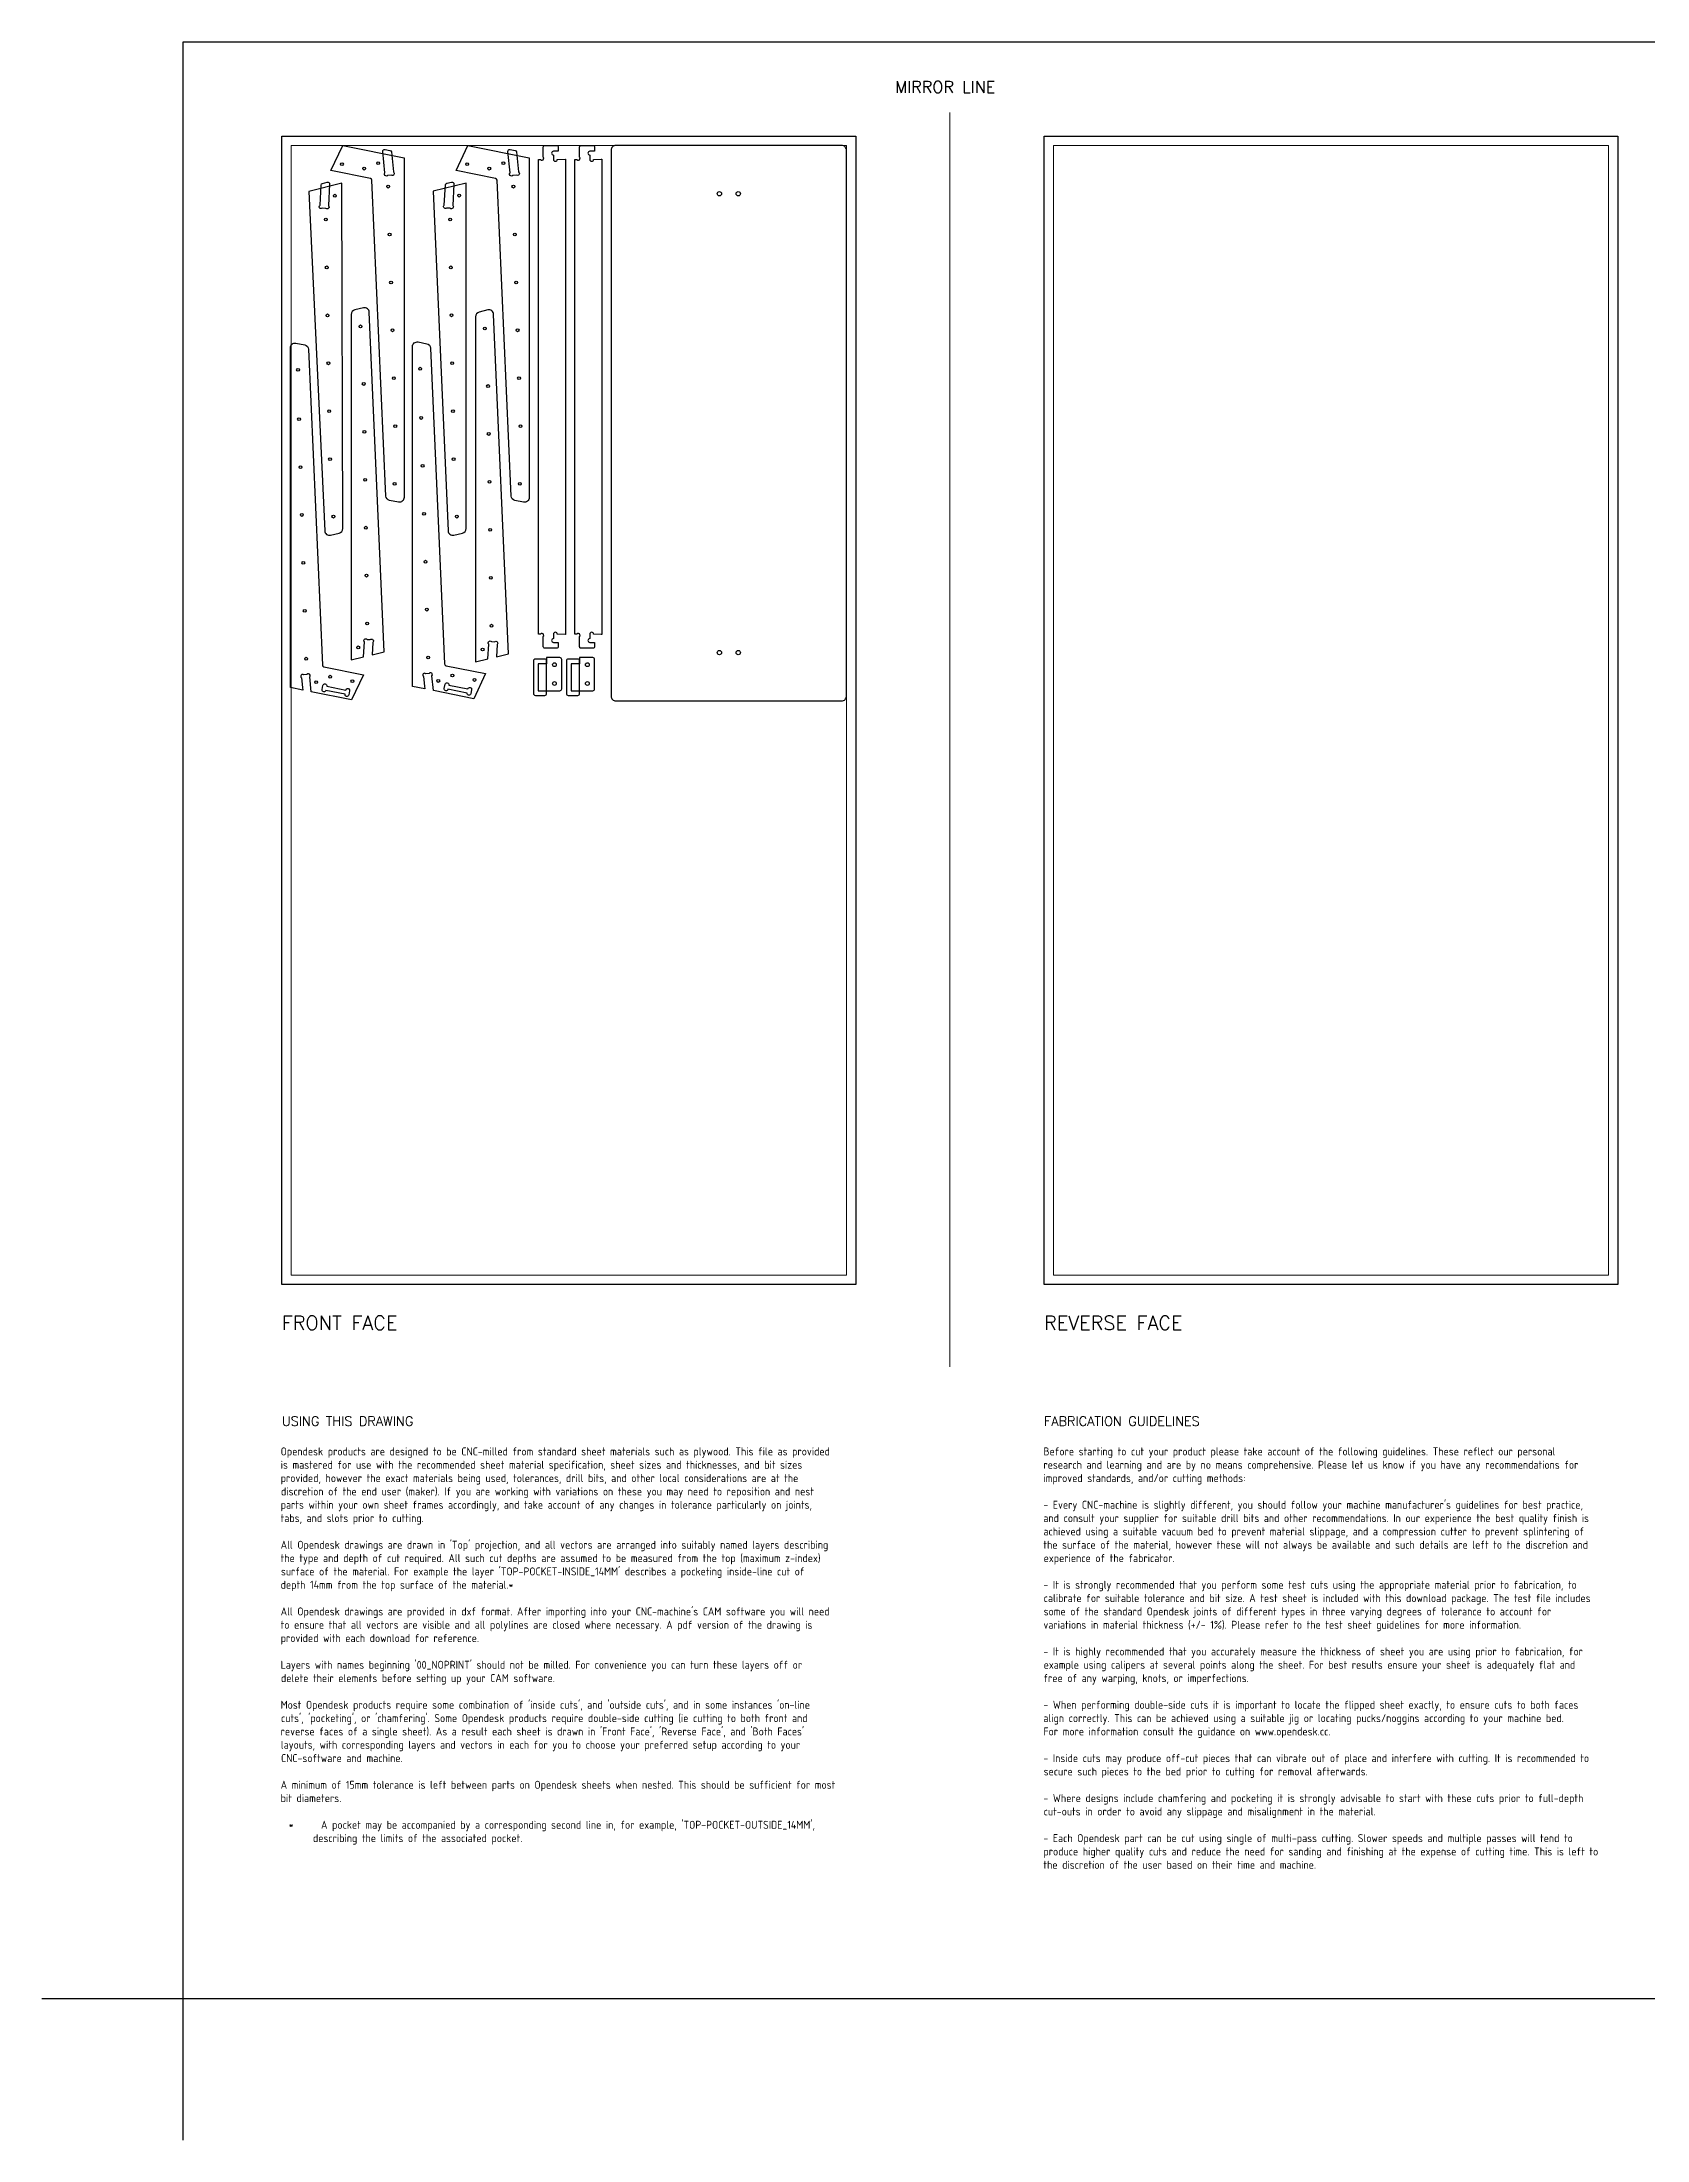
# Model space of a CAD drawing. Header units: millimetres. Extents: x -300 to 5880, y -300 to 4158.
# Drawn here: x -300 to 3112, y -300 to 4158 of the extents above; entities that cross this region are included whole.
import ezdxf
from ezdxf.enums import TextEntityAlignment as Align

# ---------------------------------------------------------------- set-up
doc = ezdxf.new("R2010")
doc.units = ezdxf.units.MM
doc.layers.add('00-NOPRINT_TEXT', color=7, linetype='Continuous', lineweight=25)
doc.layers.add('00_NOPRINT_TOLERANCE', color=7, linetype='Continuous', lineweight=5)
for name, color, linetype, lineweight, true_color in [('BOARD_$TH-NOMINAL', 3, 'Continuous', 30, 0x00ff00), ('TOP-CUT-INSIDE_18.000MM', 1, 'Continuous', 25, 0xff1c00), ('TOP-CUT-OUTSIDE_18.000MM', 220, 'Continuous', 25, 0xff00d1), ('TOP-HOLE-6.000MM-DIAM_14.000MM', 220, 'Continuous', 25, 0xff00c7), ('TOP-HOLE-8.000MM-DIAM_18.000MM', 3, 'Continuous', 25, 0x00ff0c), ('TOP-HOLE-9.000MM-DIAM_13.000MM', 190, 'Continuous', 25, 0x9500ff), ('TOP-POCKET-INSIDE_12.000MM', 140, 'Continuous', 25, 0x00b1ff), ('TOP-POCKET-INSIDE_9.000MM', 60, 'Continuous', 25, 0xb0ff00)]:
    doc.layers.add(name, color=color, linetype=linetype, lineweight=lineweight, true_color=true_color)
doc.layers.add('TOP-CHAMFER-ONLINE_14MM', color=70, linetype='Continuous', true_color=0x8fff00)
doc.styles.add('OD-ISOCP-17_240', font='isocp.shx')
doc.styles.add('OD-ISOCP-17_241', font='isocp.shx')
doc.styles.add('OD-ISOCP-17_242', font='isocp.shx')
doc.styles.add('OD-ISOCP-17_243', font='isocp.shx')
doc.styles.add('OD-ISOCP-17_244', font='isocp.shx')
doc.styles.add('OD-ISOCP-17_245', font='isocp.shx')
doc.styles.add('OD-ISOCP-17_246', font='isocp.shx')
doc.styles.add('OD-ISOCP-17_247', font='isocp.shx')
doc.styles.add('OD-ISOCP-17_248', font='isocp.shx')
doc.styles.add('OD-ISOCP-17_249', font='isocp.shx')
doc.styles.add('OD-ISOCP-17_250', font='isocp.shx')
doc.styles.add('OD-ISOCP-17_251', font='isocp.shx')
doc.styles.add('OD-ISOCP-17_252', font='isocp.shx')
doc.styles.add('OD-ISOCP-17_253', font='isocp.shx')
doc.styles.add('OD-ISOCP-17_254', font='isocp.shx')
doc.styles.add('OD-ISOCP-17_255', font='isocp.shx')
doc.styles.add('OD-ISOCP-17_256', font='isocp.shx')
doc.styles.add('OD-ISOCP-17_257', font='isocp.shx')
doc.styles.add('OD-ISOCP-17_258', font='isocp.shx')
doc.styles.add('OD-ISOCP-17_259', font='isocp.shx')
doc.styles.add('OD-ISOCP-17_260', font='isocp.shx')
doc.styles.add('OD-ISOCP-17_261', font='isocp.shx')
doc.styles.add('OD-ISOCP-17_262', font='isocp.shx')
doc.styles.add('OD-ISOCP-17_263', font='isocp.shx')
doc.styles.add('OD-ISOCP-17_264', font='isocp.shx')
doc.styles.add('OD-ISOCP-17_265', font='isocp.shx')
doc.styles.add('OD-ISOCP-17_266', font='isocp.shx')
doc.styles.add('OD-ISOCP-17_267', font='isocp.shx')
doc.styles.add('OD-ISOCP-17_268', font='isocp.shx')
doc.styles.add('OD-ISOCP-17_269', font='isocp.shx')
doc.styles.add('OD-ISOCP-17_270', font='isocp.shx')
doc.styles.add('OD-ISOCP-17_271', font='isocp.shx')
doc.styles.add('OD-ISOCP-17_272', font='isocp.shx')
doc.styles.add('OD-ISOCP-17_273', font='isocp.shx')
doc.styles.add('OD-ISOCP-17_274', font='isocp.shx')
doc.styles.add('OD-ISOCP-17_275', font='isocp.shx')
doc.styles.add('OD-ISOCP-17_276', font='isocp.shx')
doc.styles.add('OD-ISOCP-17_277', font='isocp.shx')
doc.styles.add('OD-ISOCP-17_278', font='isocp.shx')
doc.styles.add('OD-ISOCP-17_279', font='isocp.shx')
doc.styles.add('OD-ISOCP-17_280', font='isocp.shx')
doc.styles.add('OD-ISOCP-17_281', font='isocp.shx')
doc.styles.add('OD-ISOCP-17_282', font='isocp.shx')
doc.styles.add('OD-ISOCP-17_283', font='isocp.shx')
doc.styles.add('OD-ISOCP-17_284', font='isocp.shx')
doc.styles.add('OD-ISOCP-17_285', font='isocp.shx')
doc.styles.add('OD-ISOCP-17_286', font='isocp.shx')
doc.styles.add('OD-ISOCP-17_287', font='isocp.shx')
doc.styles.add('OD-ISOCP-17_288', font='isocp.shx')
doc.styles.add('OD-SIMPLEX-20_87', font='simplex.shx')
doc.styles.add('OD-SIMPLEX-20_88', font='simplex.shx')
doc.styles.add('OD-SIMPLEX-25_89', font='simplex.shx')
doc.styles.add('OD-SIMPLEX-30_88', font='simplex.shx')
doc.styles.add('OD-SIMPLEX-30_89', font='simplex.shx')

# ---------------------------------------------------------------- blocks, each defined once
blk = doc.blocks.new('Borders Opendesk_7')
at = {"layer": '00-NOPRINT_TEXT'}
for p, q in [((0, 4158), (5880, 4158)), ((0, 0), (0, 4158)), ((0, 0), (-300, 0)), ((0, -300), (0, 0)), ((5880, 0), (0, 0))]:
    blk.add_line(p, q, dxfattribs=at)
at = {"layer": '00_NOPRINT_TOLERANCE', "ltscale": 0.379043}
blk.add_line((1630, 1343.2), (1630, 4008), dxfattribs=at)
at = {"layer": '00_NOPRINT_TOLERANCE', "ltscale": 0.379202}
for p, q in [((210, 3958), (1430, 3958)), ((210, 1518), (210, 3958)), ((1430, 3958), (1430, 1518)), ((1830, 3958), (3050, 3958)), ((1830, 1518), (1830, 3958)), ((3050, 3958), (3050, 1518)), ((1430, 1518), (210, 1518)), ((3050, 1518), (1830, 1518))]:
    blk.add_line(p, q, dxfattribs=at)
at = {"layer": '00_NOPRINT_TOLERANCE', "ltscale": 0.380876}
for p, q in [((230, 3938), (1410, 3938)), ((1850, 3938), (3030, 3938)), ((1410, 1538), (230, 1538)), ((3030, 1538), (1850, 1538))]:
    blk.add_line(p, q, dxfattribs=at)
at = {"layer": '00_NOPRINT_TOLERANCE', "ltscale": 0.380023}
for p, q in [((230, 1538), (230, 3938)), ((1410, 3938), (1410, 1538)), ((1850, 1538), (1850, 3938)), ((3030, 3938), (3030, 1538))]:
    blk.add_line(p, q, dxfattribs=at)
at = {"layer": 'BOARD_$TH-NOMINAL'}
for p, q in [((210, 3958), (1430, 3958)), ((210, 1518), (210, 3958)), ((1430, 3958), (1430, 1518)), ((1830, 3958), (3050, 3958)), ((1830, 1518), (1830, 3958)), ((3050, 3958), (3050, 1518)), ((1430, 1518), (210, 1518)), ((3050, 1518), (1830, 1518))]:
    blk.add_line(p, q, dxfattribs=at)
at = {"layer": '00-NOPRINT_TEXT', "style": 'OD-SIMPLEX-25_89'}
blk.add_text('MIRROR LINE', height=25, dxfattribs=at).set_placement((1513.3, 4049.9))
at = {"layer": '00-NOPRINT_TEXT', "color": 7}
for s, height, style, p in [('FRONT FACE', 30, 'OD-SIMPLEX-30_89', (210, 1451.3)), ('REVERSE FACE', 30, 'OD-SIMPLEX-30_88', (1830, 1451.3)), ('USING THIS DRAWING', 20, 'OD-SIMPLEX-20_88', (210, 1237.4)), ('FABRICATION GUIDELINES', 20, 'OD-SIMPLEX-20_87', (1830, 1237.4))]:
    blk.add_text(s, height=height, dxfattribs=dict(at, style=style)).set_placement(p, align=Align.TOP_LEFT)
for s, style, p in [('Opendesk products are designed to be CNC-milled from standard sheet materials such as plywood. This file as provided', 'OD-ISOCP-17_265', (207.4, 1154.7)), ('Before starting to cut your product please take account of the following guidelines. These reflect our personal', 'OD-ISOCP-17_240', (1828.7, 1154.7)), ('is mastered for use with the recommended sheet material specification, sheet sizes and thicknesses, and bit sizes', 'OD-ISOCP-17_266', (207.4, 1126.3)), ('provided, however the exact materials being used, tolerances, drill bits, and other local considerations are at the', 'OD-ISOCP-17_267', (207.4, 1098)), ('research and learning and are by no means comprehensive. Please let us know if you have any recommendations for', 'OD-ISOCP-17_241', (1828.7, 1126.3)), ('improved standards, and/or cutting methods:', 'OD-ISOCP-17_242', (1828.7, 1098)), ('discretion of the end user (maker). If you are working with variations on these you may need to reposition and nest', 'OD-ISOCP-17_268', (208.1, 1069.7)), ('tabs, and slots prior to cutting.', 'OD-ISOCP-17_270', (207.4, 1013)), ('parts within your own sheet frames accordingly, and take account of any changes in tolerance particularly on joints,', 'OD-ISOCP-17_269', (207.4, 1041.3)), ("- Every CNC-machine is slightly different, you should follow your machine manufacturer's guidelines for best practice,", 'OD-ISOCP-17_243', (1828.7, 1041.3)), ('and consult your supplier for suitable drill bits and other recommendations. In our experience the best quality finish is', 'OD-ISOCP-17_244', (1828.7, 1013)), ('achieved using a suitable vacuum bed to prevent material slippage, and a compression cutter to prevent splintering of', 'OD-ISOCP-17_245', (1828.7, 984.7)), ('the type and depth of cut required. All such cut depths are assumed to be measured from the top (maximum z-index)', 'OD-ISOCP-17_272', (207.4, 928)), ("All Opendesk drawings are drawn in 'Top' projection, and all vectors are arranged into suitably named layers describing", 'OD-ISOCP-17_271', (207.4, 956.3)), ('the surface of the material, however these will not always be available and such details are left to the discretion and', 'OD-ISOCP-17_246', (1828.7, 956.3)), ('experience of the fabricator.', 'OD-ISOCP-17_247', (1829.2, 928)), ("surface of the material. For example the layer 'TOP-POCKET-INSIDE_14MM' describes a pocketing inside-line cut of", 'OD-ISOCP-17_273', (208, 899.7)), ('depth 14mm from the top surface of the material.*', 'OD-ISOCP-17_274', (207.4, 871.3)), ('- It is strongly recommended that you perform some test cuts using the appropriate material prior to fabrication, to', 'OD-ISOCP-17_248', (1828.7, 871.3)), ('calibrate for suitable tolerance and bit size. A test sheet is included with this download package. The test file includes', 'OD-ISOCP-17_249', (1829.3, 843)), ('to ensure that all vectors are visible and all polylines are closed where necessary. A pdf version of the drawing is', 'OD-ISOCP-17_276', (207.4, 786.3)), ("All Opendesk drawings are provided in dxf format. After importing into your CNC-machine's CAM software you will need", 'OD-ISOCP-17_275', (207.4, 814.7)), ('variations in material thickness (+/- 1%). Please refer to the test sheet guidelines for more information.', 'OD-ISOCP-17_251', (1828.7, 786.3)), ('some of the standard Opendesk joints of different types in three varying degrees of tolerance to account for', 'OD-ISOCP-17_250', (1829.2, 814.7)), ('provided with each download for reference.', 'OD-ISOCP-17_277', (207.4, 758)), ("Layers with names beginning '00_NOPRINT' should not be milled. For convenience you can turn these layers off or", 'OD-ISOCP-17_278', (207.4, 701.3)), ('- It is highly recommended that you accurately measure the thickness of sheet you are using prior to fabrication, for', 'OD-ISOCP-17_252', (1828.7, 729.7)), ('example using calipers at several points along the sheet. For best results ensure your sheet is adequately flat and', 'OD-ISOCP-17_253', (1829.2, 701.3)), ('delete their elements before setting up your CAM software.', 'OD-ISOCP-17_279', (208.1, 673)), ('free of any warping, knots, or imperfections.', 'OD-ISOCP-17_254', (1828.7, 673)), ("Most Opendesk products require some combination of 'inside cuts', and 'outside cuts', and in some instances 'on-line", 'OD-ISOCP-17_280', (207.4, 616.3)), ('- When performing double-side cuts it is important to locate the flipped sheet exactly, to ensure cuts to both faces', 'OD-ISOCP-17_255', (1828.7, 616.3)), ("reverse faces of a single sheet). As a result each sheet is drawn in 'Front Face', 'Reverse Face', and 'Both Faces'", 'OD-ISOCP-17_282', (207.4, 559.7)), ("cuts', 'pocketing', or 'chamfering'. Some Opendesk products require double-side cutting (ie cutting to both front and", 'OD-ISOCP-17_281', (208.1, 588)), ('align correctly. This can be achieved using a suitable jig or locating pucks/noggins according to your machine bed.', 'OD-ISOCP-17_256', (1828.7, 588)), ('layouts, with corresponding layers and vectors in each for you to choose your preferred setup according to your', 'OD-ISOCP-17_283', (207.8, 531.3)), ('For more information consult the guidance on www.opendesk.cc.', 'OD-ISOCP-17_257', (1828.7, 559.7)), ('CNC-software and machine.', 'OD-ISOCP-17_284', (208.2, 503)), ('- Inside cuts may produce off-cut pieces that can vibrate out of place and interfere with cutting. It is recommended to', 'OD-ISOCP-17_258', (1828.7, 503)), ('secure such pieces to the bed prior to cutting for removal afterwards.', 'OD-ISOCP-17_259', (1829.2, 474.7)), ('A minimum of 15mm tolerance is left between parts on Opendesk sheets when nested. This should be sufficient for most', 'OD-ISOCP-17_285', (207.4, 446.3)), ('bit diameters.', 'OD-ISOCP-17_286', (207.4, 418)), ('- Where designs include chamfering and pocketing it is strongly advisable to start with these cuts prior to full-depth', 'OD-ISOCP-17_260', (1828.7, 418)), ('cut-outs in order to avoid any slippage and misalignment in the material.', 'OD-ISOCP-17_261', (1829.3, 389.7)), ("*      A pocket may be accompanied by a corresponding second line in, for example, 'TOP-POCKET-OUTSIDE_14MM',", 'OD-ISOCP-17_287', (224.4, 361.3)), ('describing the limits of the associated pocket.', 'OD-ISOCP-17_288', (276.1, 333)), ('- Each Opendesk part can be cut using single of multi-pass cutting. Slower speeds and multiple passes will tend to', 'OD-ISOCP-17_262', (1828.7, 333)), ('produce higher quality cuts and reduce the need for sanding and finishing at the expense of cutting time. This is left to', 'OD-ISOCP-17_263', (1828.7, 304.7)), ('the discretion of the user based on their time and machine.', 'OD-ISOCP-17_264', (1828.7, 276.3))]:
    blk.add_text(s, height=17, dxfattribs=dict(at, style=style)).set_placement(p)

msp = doc.modelspace()

# ---------------------------------------------------------------- linework, layer by layer
at = {"layer": 'TOP-CHAMFER-ONLINE_14MM'}
msp.add_lwpolyline([(1410, 3928, 0.414214), (1400, 3938), (920, 3938, 0.414214), (910, 3928), (910, 2768, 0.414214), (920, 2758), (1400, 2758, 0.414214), (1410, 2768)], format="xyb", close=True, dxfattribs=at)
at = {"layer": 'TOP-CUT-INSIDE_18.000MM'}
for points in [[(346, 2781, -1), (353.8, 2779.4), (352.1, 2770.6, -1), (344.2, 2772.1), (303.5, 2780.3, -1), (295.7, 2781.8), (297.4, 2790.7, -1), (305.3, 2789.1), (346, 2781)], [(605.6, 2783.4, -1), (613.4, 2781.9), (611.6, 2773, -1), (603.8, 2774.6), (563.1, 2782.7, -1), (555.2, 2784.3), (557, 2793.1, -1), (564.8, 2791.6), (605.6, 2783.4)]]:
    msp.add_lwpolyline(points, format="xyb", dxfattribs=at)
at = {"layer": 'TOP-CUT-OUTSIDE_18.000MM'}
for points in [[(398.1, 3868), (314.3, 3884.7), (339.3, 3938), (469.6, 3912), (469.6, 3190, -0.473197), (457.6, 3180.2), (439.1, 3183.9, -0.345146), (431, 3193.2), (401.3, 3864.2, 0.345146)], [(723.7, 3180.2), (705.2, 3183.9, -0.345146), (697.1, 3193.2), (667.4, 3864.2, 0.345146), (664.2, 3868), (580.4, 3884.7), (605.4, 3938), (735.6, 3912), (735.6, 3190, -0.473197)], [(765.6, 3935, -0.414214), (768.6, 3938), (794.3, 3938, -0.414214), (797.3, 3935), (797.3, 3926), (787.3, 3925.7, 1), (787.3, 3917.7), (787.3, 3908.4, 1), (795.3, 3908.4), (811.8, 3909.3, -0.430992), (812.8, 3908.3), (812.8, 2899.7, -0.430992), (811.8, 2898.7), (795.3, 2899.6, 1), (787.3, 2899.6), (787.3, 2890.3, 1), (787.3, 2882.3), (797.3, 2882), (797.3, 2873, -0.414214), (794.3, 2870), (768.6, 2870, -0.414214), (765.6, 2873), (765.6, 2894.6, 1.03045), (759.6, 2899.8), (755.6, 2899.7), (755.6, 3908.3), (759.6, 3908.2, 1.03045), (765.6, 3913.4)], [(842.8, 3935, -0.414214), (845.8, 3938), (871.5, 3938, -0.414214), (874.5, 3935), (874.5, 3926), (864.5, 3925.7, 1), (864.5, 3917.7), (864.5, 3908.4, 1), (872.5, 3908.4), (888.9, 3909.3, -0.430992), (890, 3908.3), (890, 2899.7, -0.430992), (888.9, 2898.7), (872.5, 2899.6, 1), (864.5, 2899.6), (864.5, 2890.3, 1), (864.5, 2882.3), (874.5, 2882), (874.5, 2873, -0.414214), (871.5, 2870), (845.8, 2870, -0.414214), (842.8, 2873), (842.8, 2894.6, 1.03045), (836.8, 2899.8), (832.8, 2899.7), (832.8, 3908.3), (836.8, 3908.2, 1.03045), (842.8, 3913.4)], [(1410, 3928, 0.414214), (1400, 3938), (920, 3938, 0.414214), (910, 3928), (910, 2768, 0.414214), (920, 2758), (1400, 2758, 0.414214), (1410, 2768)], [(339.4, 3124.3), (337.4, 3858), (267.1, 3840.5), (301, 3119.3, 0.473197), (313.4, 3110), (331.8, 3114.6, 0.345146)], [(563.3, 3119.4, 0.473197), (575.7, 3110.1), (594, 3114.6, 0.345146), (601.7, 3124.3), (601.7, 3858), (531.3, 3840.7)], [(804.8, 2783.6), (804.8, 2846, 0.414214), (800.8, 2850), (772.8, 2850), (772.8, 2836.7), (754.8, 2836.7), (754.8, 2779.6), (800.8, 2779.6, 0.414214)], [(874.8, 2783.6), (874.8, 2846, 0.414214), (870.8, 2850), (842.8, 2850), (842.8, 2836.7), (824.8, 2836.7), (824.8, 2779.6), (870.8, 2779.6, 0.414214)]]:
    msp.add_lwpolyline(points, format="xyb", close=True, dxfattribs=at)
for points in [[(385.3, 2883.2, -1), (391.3, 2888.6), (397.9, 2888.2, -1), (403.3, 2882.2), (401.8, 2856), (427.7, 2862.4), (395.7, 3583.7, 0.473197), (383.3, 3593), (365, 3588.5, 0.345146), (357.4, 3578.8), (357.4, 2845.1), (383.5, 2851.5), (385.3, 2883.2)], [(649.6, 2878.7, -1), (655.6, 2884), (662.2, 2883.6, -1), (667.6, 2877.7), (666.1, 2851.5), (692, 2857.9), (660, 3579.2, 0.473197), (647.6, 3588.5), (629.3, 3583.9, 0.345146), (621.7, 3574.2), (621.7, 2840.6), (647.8, 2847), (649.6, 2878.7)], [(263.2, 2813.9), (256.6, 2813.2, 1), (251.5, 2807), (253.6, 2786.6), (254.2, 2780.9), (228, 2786.2), (228, 3508.2, -0.473197), (240, 3518), (258.5, 3514.3, -0.345146), (266.5, 3504.9), (296.3, 2833.9, 0.345146), (299.5, 2830.2), (383.2, 2813.5), (358.2, 2760.2), (272.6, 2777.3), (269.4, 2808.9, 1), (263.2, 2813.9)], [(522.8, 2816.4), (516.2, 2815.7, 1), (511.1, 2809.5), (513.2, 2789), (513.7, 2783.4), (487.6, 2788.6), (487.6, 3510.7, -0.473197), (499.5, 3520.5), (518.1, 3516.8, -0.345146), (526.1, 3507.4), (555.8, 2836.4, 0.345146), (559.1, 2832.7), (642.8, 2815.9), (617.8, 2762.6), (532.2, 2779.7), (529, 2811.3, 1), (522.8, 2816.4)]]:
    msp.add_lwpolyline(points, format="xyb", dxfattribs=at)
at = {"layer": 'TOP-HOLE-6.000MM-DIAM_14.000MM'}
for centre in [(337.7, 3898.3), (384.8, 3888.9), (414.7, 3900.3), (603.8, 3898.3), (650.9, 3888.9), (680.8, 3900.3), (322.4, 3831.4), (436, 3850.6), (586.7, 3831.5), (702.1, 3850.6), (303.5, 3780.8), (439, 3748.8), (567.6, 3780.9), (705.1, 3748.8), (305.3, 3679), (569.1, 3679), (442, 3647), (708.1, 3647), (307.1, 3577.1), (570.6, 3577.2), (377.2, 3553.6), (445, 3545.3), (641.4, 3549.1), (711.1, 3545.3), (308.9, 3475.3), (572.1, 3475.4), (244.3, 3461.3), (383.9, 3431.4), (448, 3443.5), (503.9, 3463.7), (714.1, 3443.5), (648.2, 3426.9), (246.5, 3356.6), (310.6, 3373.5), (451, 3341.6), (506.1, 3359), (573.6, 3373.6), (717.1, 3341.6), (385.4, 3329.5), (649.7, 3325), (249.5, 3254.7), (312.4, 3271.6), (509.1, 3257.2), (575.1, 3271.7), (386.9, 3227.7), (449.7, 3219.2), (651.2, 3223.2), (715.8, 3219.2), (252.6, 3152.9), (319.5, 3149.5), (388.4, 3125.9), (512.1, 3155.4), (581.9, 3149.5), (652.7, 3121.3), (255.6, 3051.1), (515.1, 3053.6), (389.9, 3024.1), (654.2, 3019.5), (258.6, 2949.3), (518.1, 2951.8), (391.4, 2922.2), (655.7, 2917.7), (372.4, 2871.6), (636.7, 2867.1), (261.6, 2847.5), (312.8, 2809.3), (521.1, 2850), (572.4, 2811.8), (282.9, 2797.8), (359.9, 2799.9), (542.4, 2800.3), (619.4, 2802.4)]:
    msp.add_circle(centre, 3, dxfattribs=at)
at = {"layer": 'TOP-HOLE-8.000MM-DIAM_18.000MM'}
for centre in [(789.3, 2834.8), (859.3, 2834.8), (789.3, 2794.8), (859.3, 2794.8)]:
    msp.add_circle(centre, 4, dxfattribs=at)
at = {"layer": 'TOP-HOLE-9.000MM-DIAM_13.000MM'}
for centre in [(1140, 3835.5), (1180, 3835.5), (1140, 2860.5), (1180, 2860.5)]:
    msp.add_circle(centre, 4.5, dxfattribs=at)
at = {"layer": 'TOP-POCKET-INSIDE_12.000MM'}
for points in [[(442.7, 3875), (434.7, 3874.2, -1), (429.1, 3880), (424.5, 3925.5, -0.504486), (429.2, 3929.8), (439.5, 3927.7, -0.329357), (442.7, 3924.2), (447, 3881.8, -1)], [(708.8, 3875), (700.8, 3874.2, -1), (695.2, 3880), (690.6, 3925.5, -0.504486), (695.3, 3929.8), (705.6, 3927.7, -0.329357), (708.8, 3924.2), (713.1, 3881.8, -1)]]:
    msp.add_lwpolyline(points, format="xyb", close=True, dxfattribs=at)
for points in [[(303.7, 3804.4), (295.7, 3804.8, -1), (291.1, 3811.4), (293.4, 3854, -0.329357), (296.4, 3857.6), (306.5, 3860.2, -0.504486), (311.5, 3856.1), (309, 3810.4, -1), (303.7, 3804.4)], [(567.9, 3804.5), (559.8, 3805, -1), (555.2, 3811.5), (557.6, 3854.1, -0.329357), (560.7, 3857.8), (570.8, 3860.3, -0.504486), (575.8, 3856.1), (573.2, 3810.5, -1), (567.9, 3804.5)]]:
    msp.add_lwpolyline(points, format="xyb", dxfattribs=at)
at = {"layer": 'TOP-POCKET-INSIDE_9.000MM'}
for points in [[(772.8, 2773.6), (772.8, 2842.7, 0.414214), (768.8, 2846.7), (748.8, 2846.7, 0.414214), (744.8, 2842.7), (744.8, 2773.6, 0.414214), (748.8, 2769.6), (768.8, 2769.6, 0.414214)], [(842.8, 2773.6), (842.8, 2842.7, 0.414214), (838.8, 2846.7), (818.8, 2846.7, 0.414214), (814.8, 2842.7), (814.8, 2773.6, 0.414214), (818.8, 2769.6), (838.8, 2769.6, 0.414214)]]:
    msp.add_lwpolyline(points, format="xyb", close=True, dxfattribs=at)

# ---------------------------------------------------------------- block references
msp.add_blockref('Borders Opendesk_7', (0, 0))

doc.saveas('drawing.dxf')
